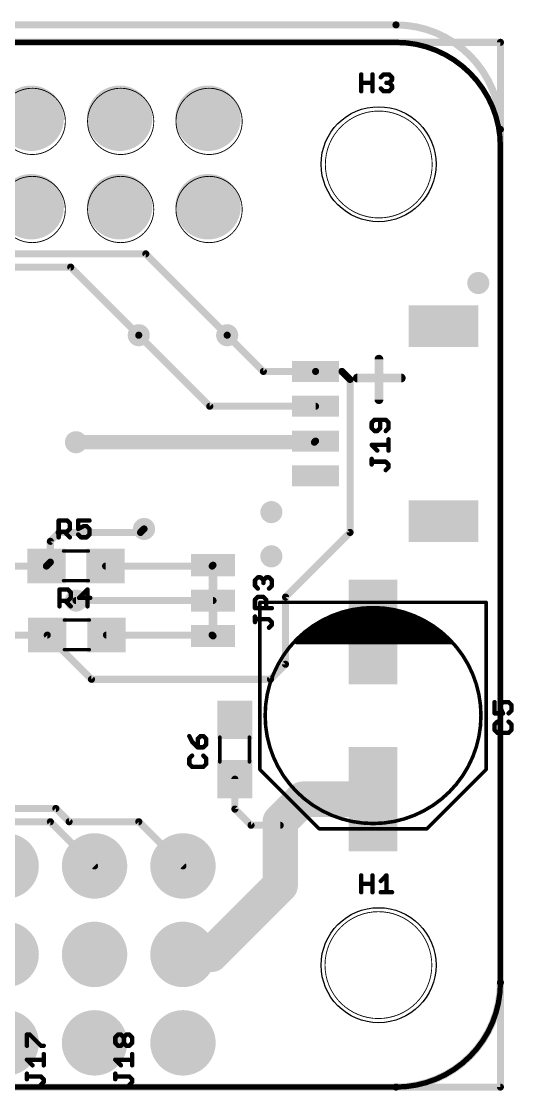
# Model space of a CAD drawing. Extents: x -1 to 129, y -23 to 41.
# Drawn here: x 51.24 to 65.38, y -0.1 to 30.6 of the extents above; entities that cross this region are included whole.
import ezdxf

# ---------------------------------------------------------------- set-up
doc = ezdxf.new("R2010")
doc.units = 0
for name, color, linetype in [('1', 12, 'CONTINUOUS'), ('17', 110, 'CONTINUOUS'), ('18', 110, 'CONTINUOUS'), ('20', 31, 'CONTINUOUS'), ('25', 253, 'CONTINUOUS'), ('51', 53, 'CONTINUOUS')]:
    doc.layers.add(name, color=color, linetype=linetype)

# ---------------------------------------------------------------- blocks, each defined once
blk = doc.blocks.new('RECT')
blk.add_solid([(-0.5, -0.5), (0.5, -0.5), (-0.5, 0.5), (0.5, 0.5)])
blk = doc.blocks.new('PIE')
at = {"const_width": 0.5}
blk.add_lwpolyline([(0, -0.25, 1), (0, 0.25, 1), (0, -0.25)], format="xyb", dxfattribs=at)
blk = doc.blocks.new('ROUNDP')
at = {"const_width": 0.5}
blk.add_lwpolyline([(0, -0.25, 1), (0, 0.25, 1), (0, -0.25)], format="xyb", dxfattribs=at)
blk = doc.blocks.new('ROUNDV')
at = {"const_width": 0.5}
blk.add_lwpolyline([(0, -0.25, 1), (0, 0.25, 1), (0, -0.25)], format="xyb", dxfattribs=at)

msp = doc.modelspace()

# ---------------------------------------------------------------- linework, layer by layer
at = {"layer": '1'}
for points, const_width in [([(0, 30), (65, 30)], 0.2032), ([(65, 30), (65, 0)], 0.2032), ([(14.7732, 23.9268), (54.8132, 23.9268)], 0.2032), ([(54.8132, 23.9268), (57.15, 21.59)], 0.2032), ([(14.5796, 23.5458), (52.6542, 23.5458)], 0.2032), ([(52.6542, 23.5458), (54.61, 21.59)], 0.2032), ([(54.61, 21.59), (56.65, 19.55)], 0.2032), ([(57.15, 21.59), (58.19, 20.55)], 0.2032), ([(58.19, 20.55), (59.69, 20.55)], 0.2032), ([(59.69, 20.55), (60.4506, 20.55)], 0.2032), ([(60.4506, 20.55), (60.6806, 20.32)], 0.2032), ([(60.6806, 20.32), (60.6806, 15.9258)], 0.2032), ([(56.65, 19.55), (59.69, 19.55)], 0.2032), ([(59.6566, 18.5166), (52.8066, 18.5166)], 0.4064), ([(59.69, 18.55), (59.6566, 18.5166)], 0.2032), ([(52.07, 15.6718), (52.324, 15.9258)], 0.2032), ([(54.6608, 15.9258), (52.324, 15.9258)], 0.2032), ([(54.6608, 15.9258), (54.7624, 16.0274)], 0.2032), ([(60.6806, 15.9258), (58.8264, 14.0716)], 0.2032), ([(52.07, 15.074), (52.07, 15.6718)], 0.2032), ([(51.9566, 14.9606), (51.0032, 14.9606)], 0.2032), ([(51.9566, 14.9606), (52.07, 15.074)], 0.2032), ([(53.6566, 14.9606), (56.7182, 14.9606)], 0.2032), ([(56.7182, 14.9606), (56.7436, 14.986)], 0.2032), ([(58.8264, 14.0716), (58.8264, 12.1412)], 0.2032), ([(56.7436, 13.97), (52.8066, 13.97)], 0.2032), ([(51.982, 12.9794), (50.4742, 12.9794)], 0.2032), ([(53.252, 11.7094), (51.982, 12.9794)], 0.2032), ([(53.682, 12.9794), (56.7182, 12.9794)], 0.2032), ([(56.7182, 12.9794), (56.7436, 12.954)], 0.2032), ([(58.8264, 12.1412), (58.3946, 11.7094)], 0.2032), ([(58.3946, 11.7094), (53.252, 11.7094)], 0.2032), ([(57.371, 8.8426), (57.371, 7.9832)], 0.2032), ([(58.674, 7.62), (59.322, 8.268)], 1.016), ([(61.341, 8.268), (59.322, 8.268)], 1.016), ([(52.2278, 8.001), (50.2266, 8.001)], 0.2032), ([(52.6088, 7.62), (52.2278, 8.001)], 0.2032), ([(57.371, 7.9832), (57.8358, 7.5184)], 0.2032), ([(58.674, 7.5184), (58.674, 7.62)], 1.016), ([(58.674, 5.7912), (58.674, 7.5184)], 1.016), ([(52.07, 7.62), (50.0688, 7.62)], 0.2032), ([(53.34, 6.35), (52.07, 7.62)], 0.2032), ([(54.61, 7.62), (52.6088, 7.62)], 0.2032), ([(55.88, 6.35), (54.61, 7.62)], 0.2032), ([(57.8358, 7.5184), (58.674, 7.5184)], 0.2032), ([(56.6928, 3.81), (58.674, 5.7912)], 1.016), ([(55.88, 3.81), (56.6928, 3.81)], 1.016), ([(65, 0), (0, 0)], 0.2032)]:
    msp.add_lwpolyline(points, dxfattribs=dict(at, const_width=const_width))
for points, const_width in [([(65.0508, 30, 1), (64.9492, 30)], 0.1016), ([(65, 29.9492, 1), (65, 30.0508)], 0.1016), ([(54.8491, 23.9627, 1), (54.7773, 23.8909)], 0.1016), ([(54.8132, 23.876, 1), (54.8132, 23.9776)], 0.1016), ([(52.6901, 23.5817, 1), (52.6183, 23.5099)], 0.1016), ([(52.6542, 23.495, 1), (52.6542, 23.5966)], 0.1016), ([(54.6459, 21.6259, 1), (54.5741, 21.5541)], 0.1016), ([(54.5741, 21.5541, 1), (54.6459, 21.6259)], 0.1016), ([(57.1859, 21.6259, 1), (57.1141, 21.5541)], 0.1016), ([(57.1141, 21.5541, 1), (57.1859, 21.6259)], 0.1016), ([(58.19, 20.6008, 1), (58.19, 20.4992)], 0.1016), ([(58.1541, 20.5141, 1), (58.2259, 20.5859)], 0.1016), ([(59.69, 20.6008, 1), (59.69, 20.4992)], 0.1016), ([(59.69, 20.4992, 1), (59.69, 20.6008)], 0.1016), ([(60.4865, 20.5859, 1), (60.4147, 20.5141)], 0.1016), ([(60.4506, 20.4992, 1), (60.4506, 20.6008)], 0.1016), ([(60.7314, 20.32, 1), (60.6298, 20.32)], 0.1016), ([(60.6447, 20.2841, 1), (60.7165, 20.3559)], 0.1016), ([(56.65, 19.6008, 1), (56.65, 19.4992)], 0.1016), ([(59.69, 19.4992, 1), (59.69, 19.6008)], 0.1016), ([(56.6141, 19.5141, 1), (56.6859, 19.5859)], 0.1016), ([(52.8066, 18.6182, 1), (52.8066, 18.415)], 0.2032), ([(59.6566, 18.415, 1), (59.6566, 18.6182)], 0.2032), ([(59.6207, 18.5525, 1), (59.6925, 18.4807)], 0.1016), ([(59.7259, 18.5141, 1), (59.6541, 18.5859)], 0.1016), ([(52.324, 15.9766, 1), (52.324, 15.875)], 0.1016), ([(52.3599, 15.8899, 1), (52.2881, 15.9617)], 0.1016), ([(54.6249, 15.9617, 1), (54.6967, 15.8899)], 0.1016), ([(54.6608, 15.875, 1), (54.6608, 15.9766)], 0.1016), ([(54.7983, 15.9915, 1), (54.7265, 16.0633)], 0.1016), ([(60.6298, 15.9258, 1), (60.7314, 15.9258)], 0.1016), ([(60.7165, 15.8899, 1), (60.6447, 15.9617)], 0.1016), ([(52.1208, 15.6718, 1), (52.0192, 15.6718)], 0.1016), ([(52.0341, 15.7077, 1), (52.1059, 15.6359)], 0.1016), ([(51.9207, 14.9965, 1), (51.9925, 14.9247)], 0.1016), ([(51.9566, 14.9098, 1), (51.9566, 15.0114)], 0.1016), ([(52.0192, 15.074, 1), (52.1208, 15.074)], 0.1016), ([(52.1059, 15.0381, 1), (52.0341, 15.1099)], 0.1016), ([(53.6566, 15.0114, 1), (53.6566, 14.9098)], 0.1016), ([(56.6823, 14.9965, 1), (56.7541, 14.9247)], 0.1016), ([(56.7795, 14.9501, 1), (56.7077, 15.0219)], 0.1016), ([(56.7182, 14.9098, 1), (56.7182, 15.0114)], 0.1016), ([(58.8772, 14.0716, 1), (58.7756, 14.0716)], 0.1016), ([(58.7905, 14.1075, 1), (58.8623, 14.0357)], 0.1016), ([(52.8066, 14.0208, 1), (52.8066, 13.9192)], 0.1016), ([(56.7436, 13.9192, 1), (56.7436, 14.0208)], 0.1016), ([(52.0179, 13.0153, 1), (51.9461, 12.9435)], 0.1016), ([(51.982, 12.9286, 1), (51.982, 13.0302)], 0.1016), ([(53.682, 13.0302, 1), (53.682, 12.9286)], 0.1016), ([(56.7541, 13.0153, 1), (56.6823, 12.9435)], 0.1016), ([(56.7077, 12.9181, 1), (56.7795, 12.9899)], 0.1016), ([(56.7182, 12.9286, 1), (56.7182, 13.0302)], 0.1016), ([(58.7756, 12.1412, 1), (58.8772, 12.1412)], 0.1016), ([(58.8623, 12.1053, 1), (58.7905, 12.1771)], 0.1016), ([(53.252, 11.7602, 1), (53.252, 11.6586)], 0.1016), ([(53.2161, 11.6735, 1), (53.2879, 11.7453)], 0.1016), ([(58.3587, 11.7453, 1), (58.4305, 11.6735)], 0.1016), ([(58.3946, 11.6586, 1), (58.3946, 11.7602)], 0.1016), ([(57.4218, 8.8426, 1), (57.3202, 8.8426)], 0.1016), ([(59.322, 8.522, 1), (59.322, 8.014)], 0.508), ([(59.5016, 8.0884, 1), (59.1424, 8.4476)], 0.508), ([(61.341, 8.014, 1), (61.341, 8.522)], 0.508), ([(52.2637, 8.0369, 1), (52.1919, 7.9651)], 0.1016), ([(52.2278, 7.9502, 1), (52.2278, 8.0518)], 0.1016), ([(57.4069, 8.0191, 1), (57.3351, 7.9473)], 0.1016), ([(57.3202, 7.9832, 1), (57.4218, 7.9832)], 0.1016), ([(58.928, 7.62, 1), (58.42, 7.62)], 0.508), ([(58.4944, 7.7996, 1), (58.8536, 7.4404)], 0.508), ([(58.928, 7.5184, 1), (58.42, 7.5184)], 0.508), ([(52.1059, 7.6559, 1), (52.0341, 7.5841)], 0.1016), ([(52.07, 7.5692, 1), (52.07, 7.6708)], 0.1016), ([(52.6088, 7.6708, 1), (52.6088, 7.5692)], 0.1016), ([(52.5729, 7.5841, 1), (52.6447, 7.6559)], 0.1016), ([(54.6459, 7.6559, 1), (54.5741, 7.5841)], 0.1016), ([(54.61, 7.5692, 1), (54.61, 7.6708)], 0.1016), ([(58.42, 7.5184, 1), (58.928, 7.5184)], 0.508), ([(57.8358, 7.5692, 1), (57.8358, 7.4676)], 0.1016), ([(57.7999, 7.4825, 1), (57.8717, 7.5543)], 0.1016), ([(58.674, 7.4676, 1), (58.674, 7.5692)], 0.1016), ([(53.3041, 6.3141, 1), (53.3759, 6.3859)], 0.1016), ([(55.8441, 6.3141, 1), (55.9159, 6.3859)], 0.1016), ([(58.8536, 5.6116, 1), (58.4944, 5.9708)], 0.508), ([(58.42, 5.7912, 1), (58.928, 5.7912)], 0.508), ([(55.88, 4.064, 1), (55.88, 3.556)], 0.508), ([(56.6928, 3.556, 1), (56.6928, 4.064)], 0.508), ([(56.5132, 3.9896, 1), (56.8724, 3.6304)], 0.508), ([(64.9492, 0, 1), (65.0508, 0)], 0.1016), ([(65, -0.0508, 1), (65, 0.0508)], 0.1016)]:
    msp.add_lwpolyline(points, format="xyb", dxfattribs=dict(at, const_width=const_width))
at = {"layer": '20', "const_width": 0.1524}
for points in [[(3, 30), (62, 30)], [(65, 27), (65, 3)], [(62, 0), (3, 0)]]:
    msp.add_lwpolyline(points, dxfattribs=at)
at = {"layer": '20'}
for points, const_width in [([(65, 27, 0.4142), (62, 30)], 0.1524), ([(62, 30.0381, 1), (62, 29.9619)], 0.0762), ([(62, 29.9619, 1), (62, 30.0381)], 0.0762), ([(65.0381, 27, 1), (64.9619, 27)], 0.0762), ([(64.9619, 27, 1), (65.0381, 27)], 0.0762), ([(62, 0, 0.4142), (65, 3)], 0.1524), ([(65.0381, 3, 1), (64.9619, 3)], 0.0762), ([(64.9619, 3, 1), (65.0381, 3)], 0.0762), ([(62, 0.0381, 1), (62, -0.0381)], 0.0762), ([(62, -0.0381, 1), (62, 0.0381)], 0.0762)]:
    msp.add_lwpolyline(points, format="xyb", dxfattribs=dict(at, const_width=const_width))
for centre in [(61.5, 26.5), (61.5, 3.5)]:
    msp.add_circle(centre, 1.651, dxfattribs=at)
at = {"layer": '25', "const_width": 0.0635}
for points in [[(61.0339, 29.0785, 1), (60.9704, 29.0785)], [(61.0022, 28.8688, 1), (61.0022, 28.8053)], [(61.3559, 29.0785, 1), (61.2924, 29.0785)], [(61.3242, 28.8053, 1), (61.3242, 28.8688)], [(61.541, 29.0205, 1), (61.586, 28.9756)], [(61.644, 29.1103, 1), (61.644, 29.0468)], [(61.6665, 29.0561, 1), (61.6215, 29.101)], [(61.7245, 28.8688, 1), (61.7245, 28.8053)], [(61.8275, 29.101, 1), (61.7826, 29.0561)], [(61.8275, 28.8595, 1), (61.7826, 28.8146)], [(61.7826, 28.8595, 1), (61.8275, 28.8146)], [(61.805, 29.0468, 1), (61.805, 29.1103)], [(61.805, 28.8053, 1), (61.805, 28.8688)], [(61.9173, 28.998, 1), (61.8538, 28.998)], [(61.8538, 28.9175, 1), (61.9173, 28.9175)], [(61.8631, 28.9756, 1), (61.908, 29.0205)], [(61.908, 28.8951, 1), (61.8631, 28.94)], [(60.9704, 28.5955, 1), (61.0339, 28.5955)], [(61.2924, 28.5955, 1), (61.3559, 28.5955)], [(61.586, 28.6985, 1), (61.541, 28.6535)], [(61.644, 28.6273, 1), (61.644, 28.5638)], [(61.6215, 28.573, 1), (61.6665, 28.618)], [(61.7826, 28.618, 1), (61.8275, 28.573)], [(61.805, 28.5638, 1), (61.805, 28.6273)], [(61.9173, 28.7565, 1), (61.8538, 28.7565)], [(61.8538, 28.676, 1), (61.9173, 28.676)], [(61.8631, 28.7341, 1), (61.908, 28.779)], [(61.908, 28.6535, 1), (61.8631, 28.6985)], [(61.3342, 19.0806, 1), (61.2707, 19.0806)], [(61.28, 19.1031, 1), (61.3249, 19.0582)], [(61.383, 19.1929, 1), (61.383, 19.1294)], [(61.4054, 19.1387, 1), (61.3605, 19.1836)], [(61.5757, 19.1611, 1), (61.5122, 19.1611)], [(61.7275, 19.1836, 1), (61.6825, 19.1387)], [(61.705, 19.1294, 1), (61.705, 19.1929)], [(61.8173, 19.0806, 1), (61.7538, 19.0806)], [(61.763, 19.0582, 1), (61.808, 19.1031)], [(61.2707, 18.9196, 1), (61.3342, 18.9196)], [(61.3249, 18.9421, 1), (61.28, 18.8972)], [(61.383, 18.8709, 1), (61.383, 18.8074)], [(61.3605, 18.8167, 1), (61.4054, 18.8616)], [(61.441, 18.8616, 1), (61.4859, 18.8167)], [(61.4635, 18.8074, 1), (61.4635, 18.8709)], [(61.5122, 18.9196, 1), (61.5757, 18.9196)], [(61.5664, 18.8972, 1), (61.5215, 18.9421)], [(61.6825, 18.8616, 1), (61.7275, 18.8167)], [(61.7538, 18.9196, 1), (61.8173, 18.9196)], [(61.808, 18.8972, 1), (61.763, 18.9421)], [(61.3025, 18.4706, 1), (61.3025, 18.4071)], [(61.3249, 18.4613, 1), (61.28, 18.4164)], [(61.8173, 18.5998, 1), (61.7538, 18.5998)], [(61.7855, 18.4071, 1), (61.7855, 18.4706)], [(61.441, 18.2554, 1), (61.4859, 18.3003)], [(61.7538, 18.2778, 1), (61.8173, 18.2778)], [(61.3342, 18.0385, 1), (61.2707, 18.0385)], [(61.2707, 17.8775, 1), (61.3342, 17.8775)], [(61.3025, 17.9898, 1), (61.3025, 17.9263)], [(61.7275, 17.9805, 1), (61.6825, 17.9356)], [(61.705, 17.9263, 1), (61.705, 17.9898)], [(61.8173, 17.8775, 1), (61.7538, 17.8775)], [(61.7538, 17.797, 1), (61.8173, 17.797)], [(61.763, 17.8551, 1), (61.808, 17.9)], [(61.808, 17.7745, 1), (61.763, 17.8195)], [(61.6825, 17.739, 1), (61.7275, 17.694)], [(52.3405, 16.2691, 1), (52.277, 16.2691)], [(52.3088, 16.3009, 1), (52.3088, 16.2374)], [(52.5727, 16.2916, 1), (52.5278, 16.2467)], [(52.5503, 16.2374, 1), (52.5503, 16.3009)], [(52.9019, 16.2691, 1), (52.8383, 16.2691)], [(52.8701, 16.3009, 1), (52.8701, 16.2374)], [(53.1921, 16.2374, 1), (53.1921, 16.3009)], [(52.3088, 15.9789, 1), (52.3088, 15.9154)], [(52.4922, 15.9696, 1), (52.4473, 15.9247)], [(52.5278, 15.9696, 1), (52.5727, 15.9247)], [(52.5503, 15.9154, 1), (52.5503, 15.9789)], [(52.6625, 16.1886, 1), (52.599, 16.1886)], [(52.599, 16.0276, 1), (52.6625, 16.0276)], [(52.6083, 16.1662, 1), (52.6532, 16.2111)], [(52.6532, 16.0052, 1), (52.6083, 16.0501)], [(52.8383, 16.0276, 1), (52.9019, 16.0276)], [(52.8559, 16.056, 1), (52.8843, 15.9992)], [(53.0311, 16.1399, 1), (53.0311, 16.0764)], [(53.0453, 16.0797, 1), (53.0169, 16.1365)], [(53.1341, 16.1306, 1), (53.0892, 16.0857)], [(53.1116, 16.0764, 1), (53.1116, 16.1399)], [(53.2239, 16.0276, 1), (53.1604, 16.0276)], [(53.1697, 16.0052, 1), (53.2146, 16.0501)], [(52.277, 15.7861, 1), (52.3405, 15.7861)], [(52.6083, 15.7636, 1), (52.6532, 15.8086)], [(52.8926, 15.8891, 1), (52.8476, 15.8441)], [(52.9506, 15.8179, 1), (52.9506, 15.7544)], [(52.9281, 15.7636, 1), (52.9731, 15.8086)], [(53.0892, 15.8086, 1), (53.1341, 15.7636)], [(53.1116, 15.7544, 1), (53.1116, 15.8179)], [(53.1604, 15.8666, 1), (53.2239, 15.8666)], [(53.2146, 15.8441, 1), (53.1697, 15.8891)], [(57.9814, 14.5557, 1), (57.9179, 14.5557)], [(57.9272, 14.5781, 1), (57.9721, 14.5332)], [(57.9721, 14.4171, 1), (57.9272, 14.3722)], [(58.0302, 14.6679, 1), (58.0302, 14.6044)], [(58.0526, 14.6137, 1), (58.0077, 14.6586)], [(58.1331, 14.6586, 1), (58.0882, 14.6137)], [(58.1107, 14.6044, 1), (58.1107, 14.6679)], [(58.2229, 14.5557, 1), (58.1594, 14.5557)], [(58.1594, 14.4752, 1), (58.2229, 14.4752)], [(58.1687, 14.5781, 1), (58.2136, 14.5332)], [(58.1687, 14.5332, 1), (58.2136, 14.5781)], [(58.2717, 14.6679, 1), (58.2717, 14.6044)], [(58.2941, 14.6137, 1), (58.2492, 14.6586)], [(58.3747, 14.6586, 1), (58.3297, 14.6137)], [(58.3522, 14.6044, 1), (58.3522, 14.6679)], [(58.4645, 14.5557, 1), (58.401, 14.5557)], [(58.4102, 14.5332, 1), (58.4552, 14.5781)], [(58.4552, 14.3722, 1), (58.4102, 14.4171)], [(52.3659, 14.2879, 1), (52.3024, 14.2879)], [(52.3342, 14.3197, 1), (52.3342, 14.2562)], [(52.5981, 14.3104, 1), (52.5532, 14.2655)], [(52.5757, 14.2562, 1), (52.5757, 14.3197)], [(52.6879, 14.2074, 1), (52.6244, 14.2074)], [(52.6337, 14.185, 1), (52.6786, 14.2299)], [(53.1688, 14.2879, 1), (53.1053, 14.2879)], [(53.1595, 14.2655, 1), (53.1146, 14.3104)], [(57.9179, 14.3947, 1), (57.9814, 14.3947)], [(58.0302, 14.1066, 1), (58.0302, 14.0431)], [(58.0077, 14.2917, 1), (58.0526, 14.3366)], [(58.0526, 14.0524, 1), (58.0077, 14.0973)], [(58.2136, 14.0973, 1), (58.1687, 14.0524)], [(58.1912, 14.0431, 1), (58.1912, 14.1066)], [(58.3297, 14.3366, 1), (58.3747, 14.2917)], [(58.401, 14.3947, 1), (58.4645, 14.3947)], [(52.3024, 13.8049, 1), (52.3659, 13.8049)], [(52.3342, 13.9977, 1), (52.3342, 13.9342)], [(52.5176, 13.9884, 1), (52.4727, 13.9435)], [(52.5532, 13.9884, 1), (52.5981, 13.9435)], [(52.5757, 13.9342, 1), (52.5757, 13.9977)], [(52.6244, 14.0464, 1), (52.6879, 14.0464)], [(52.6786, 14.024, 1), (52.6337, 14.0689)], [(52.6337, 13.7824, 1), (52.6786, 13.8274)], [(52.8955, 14.0782, 1), (52.8955, 14.0147)], [(52.873, 14.0689, 1), (52.918, 14.024)], [(53.1053, 13.8049, 1), (53.1688, 13.8049)], [(53.2175, 14.0147, 1), (53.2175, 14.0782)], [(57.9814, 13.9943, 1), (57.9179, 13.9943)], [(57.9272, 14.0168, 1), (57.9721, 13.9719)], [(58.3034, 13.9943, 1), (58.2399, 13.9943)], [(58.2492, 13.9719, 1), (58.2941, 14.0168)], [(57.9497, 13.7846, 1), (57.9497, 13.7211)], [(57.9179, 13.7528, 1), (57.9814, 13.7528)], [(57.9814, 13.5135, 1), (57.9179, 13.5135)], [(58.2399, 13.7528, 1), (58.3034, 13.7528)], [(58.4327, 13.7211, 1), (58.4327, 13.7846)], [(57.9497, 13.4648, 1), (57.9497, 13.4013)], [(57.9179, 13.3525, 1), (57.9814, 13.3525)], [(58.3747, 13.4555, 1), (58.3297, 13.4106)], [(58.3297, 13.214, 1), (58.3747, 13.1691)], [(58.3522, 13.4013, 1), (58.3522, 13.4648)], [(58.4645, 13.3525, 1), (58.401, 13.3525)], [(58.401, 13.272, 1), (58.4645, 13.272)], [(58.4102, 13.3301, 1), (58.4552, 13.375)], [(58.4552, 13.2496, 1), (58.4102, 13.2945)], [(64.8648, 11.0535, 1), (64.8013, 11.0535)], [(65.0746, 11.0853, 1), (65.0746, 11.0218)], [(65.097, 11.0311, 1), (65.0521, 11.076)], [(65.2581, 11.076, 1), (65.2131, 11.0311)], [(65.2356, 11.0218, 1), (65.2356, 11.0853)], [(64.8013, 10.7315, 1), (64.8648, 10.7315)], [(64.8331, 10.7632, 1), (64.8331, 10.6997)], [(65.0258, 10.973, 1), (64.9623, 10.973)], [(64.9623, 10.8925, 1), (65.0258, 10.8925)], [(64.9716, 10.9955, 1), (65.0165, 10.9506)], [(65.0225, 10.9067, 1), (64.9657, 10.8783)], [(65.0462, 10.7173, 1), (65.103, 10.7457)], [(65.0746, 10.6997, 1), (65.0746, 10.7632)], [(65.2131, 10.7539, 1), (65.2581, 10.709)], [(65.3479, 10.973, 1), (65.2844, 10.973)], [(65.2844, 10.812, 1), (65.3479, 10.812)], [(65.2936, 10.9506, 1), (65.3386, 10.9955)], [(65.3386, 10.7895, 1), (65.2936, 10.8344)], [(64.8648, 10.4117, 1), (64.8013, 10.4117)], [(64.8106, 10.4341, 1), (64.8555, 10.3892)], [(64.936, 10.4697, 1), (64.8911, 10.5146)], [(65.2581, 10.5146, 1), (65.2131, 10.4697)], [(65.3479, 10.4117, 1), (65.2844, 10.4117)], [(65.2936, 10.3892, 1), (65.3386, 10.4341)], [(56.0909, 10.0923, 1), (56.0341, 10.0639)], [(56.3845, 10.1099, 1), (56.3845, 10.0464)], [(56.4069, 10.0557, 1), (56.362, 10.1006)], [(56.4874, 10.1006, 1), (56.4425, 10.0557)], [(56.465, 10.0464, 1), (56.465, 10.1099)], [(64.8013, 10.2507, 1), (64.8648, 10.2507)], [(64.8555, 10.2731, 1), (64.8106, 10.2282)], [(64.9136, 10.2019, 1), (64.9136, 10.1384)], [(64.8911, 10.1477, 1), (64.936, 10.1926)], [(65.2131, 10.1926, 1), (65.2581, 10.1477)], [(65.2356, 10.1384, 1), (65.2356, 10.2019)], [(65.2844, 10.2507, 1), (65.3479, 10.2507)], [(65.3386, 10.2282, 1), (65.2936, 10.2731)], [(56.1654, 9.9396, 1), (56.1205, 9.8947)], [(56.1146, 9.9029, 1), (56.1714, 9.9313)], [(56.3357, 9.9976, 1), (56.2722, 9.9976)], [(56.2815, 10.0201, 1), (56.3264, 9.9752)], [(56.5772, 9.9976, 1), (56.5137, 9.9976)], [(56.5137, 9.8366, 1), (56.5772, 9.8366)], [(56.523, 9.9752, 1), (56.5679, 10.0201)], [(56.5679, 9.8142, 1), (56.523, 9.8591)], [(56.1654, 9.4944, 1), (56.1205, 9.5393)], [(56.2722, 9.7561, 1), (56.3357, 9.7561)], [(56.304, 9.7879, 1), (56.304, 9.7244)], [(56.2815, 9.7337, 1), (56.3264, 9.7786)], [(56.4425, 9.7786, 1), (56.4874, 9.7337)], [(56.4874, 9.5393, 1), (56.4425, 9.4944)], [(56.465, 9.7244, 1), (56.465, 9.7879)], [(56.0942, 9.4363, 1), (56.0307, 9.4363)], [(56.0307, 9.2753, 1), (56.0942, 9.2753)], [(56.04, 9.4588, 1), (56.0849, 9.4139)], [(56.0849, 9.2978, 1), (56.04, 9.2529)], [(56.143, 9.2266, 1), (56.143, 9.1631)], [(56.1205, 9.1724, 1), (56.1654, 9.2173)], [(56.4425, 9.2173, 1), (56.4874, 9.1724)], [(56.465, 9.1631, 1), (56.465, 9.2266)], [(56.5772, 9.4363, 1), (56.5137, 9.4363)], [(56.5137, 9.2753, 1), (56.5772, 9.2753)], [(56.523, 9.4139, 1), (56.5679, 9.4588)], [(56.5679, 9.2529, 1), (56.523, 9.2978)], [(61.0339, 6.0785, 1), (60.9704, 6.0785)], [(61.3559, 6.0785, 1), (61.2924, 6.0785)], [(61.7563, 6.0785, 1), (61.6928, 6.0785)], [(61.747, 6.0561, 1), (61.7021, 6.101)], [(61.0022, 5.8688, 1), (61.0022, 5.8053)], [(61.3242, 5.8053, 1), (61.3242, 5.8688)], [(61.541, 5.94, 1), (61.586, 5.8951)], [(60.9704, 5.5955, 1), (61.0339, 5.5955)], [(61.2924, 5.5955, 1), (61.3559, 5.5955)], [(61.5635, 5.6273, 1), (61.5635, 5.5638)], [(61.6928, 5.5955, 1), (61.7563, 5.5955)], [(61.8855, 5.5638, 1), (61.8855, 5.6273)], [(51.4282, 1.5081, 1), (51.3647, 1.5081)], [(51.3965, 1.5399, 1), (51.3965, 1.4764)], [(51.4994, 1.5306, 1), (51.4545, 1.4857)], [(51.477, 1.4764, 1), (51.477, 1.5399)], [(54.017, 1.5399, 1), (54.017, 1.4764)], [(54.0394, 1.4857, 1), (53.9945, 1.5306)], [(54.1199, 1.5306, 1), (54.075, 1.4857)], [(54.0975, 1.4764, 1), (54.0975, 1.5399)], [(54.2585, 1.5399, 1), (54.2585, 1.4764)], [(54.2809, 1.4857, 1), (54.236, 1.5306)], [(54.3615, 1.5306, 1), (54.3165, 1.4857)], [(54.339, 1.4764, 1), (54.339, 1.5399)], [(51.799, 1.2179, 1), (51.799, 1.1544)], [(51.7765, 1.1637, 1), (51.8215, 1.2086)], [(51.8795, 1.1544, 1), (51.8795, 1.2179)], [(53.9682, 1.4276, 1), (53.9047, 1.4276)], [(53.9047, 1.2666, 1), (53.9682, 1.2666)], [(53.914, 1.4501, 1), (53.9589, 1.4052)], [(53.9589, 1.2891, 1), (53.914, 1.2442)], [(54.017, 1.2179, 1), (54.017, 1.1544)], [(53.9945, 1.1637, 1), (54.0394, 1.2086)], [(54.075, 1.2086, 1), (54.1199, 1.1637)], [(54.0975, 1.1544, 1), (54.0975, 1.2179)], [(54.2097, 1.4276, 1), (54.1462, 1.4276)], [(54.1462, 1.2666, 1), (54.2097, 1.2666)], [(54.1555, 1.4501, 1), (54.2004, 1.4052)], [(54.2004, 1.2891, 1), (54.1555, 1.2442)], [(54.1555, 1.4052, 1), (54.2004, 1.4501)], [(54.2004, 1.2442, 1), (54.1555, 1.2891)], [(54.2585, 1.2179, 1), (54.2585, 1.1544)], [(54.236, 1.1637, 1), (54.2809, 1.2086)], [(54.3165, 1.2086, 1), (54.3615, 1.1637)], [(54.339, 1.1544, 1), (54.339, 1.2179)], [(54.4513, 1.4276, 1), (54.3877, 1.4276)], [(54.3877, 1.2666, 1), (54.4513, 1.2666)], [(54.397, 1.4052, 1), (54.442, 1.4501)], [(54.442, 1.2442, 1), (54.397, 1.2891)], [(51.3647, 1.1861, 1), (51.4282, 1.1861)], [(51.9113, 0.9468, 1), (51.8477, 0.9468)], [(54.4513, 0.9468, 1), (54.3877, 0.9468)], [(51.4189, 0.8083, 1), (51.374, 0.7634)], [(51.3965, 0.8176, 1), (51.3965, 0.7541)], [(51.535, 0.6024, 1), (51.5799, 0.6473)], [(51.8477, 0.6248, 1), (51.9113, 0.6248)], [(51.8795, 0.7541, 1), (51.8795, 0.8176)], [(53.9589, 0.8083, 1), (53.914, 0.7634)], [(53.9365, 0.8176, 1), (53.9365, 0.7541)], [(54.075, 0.6024, 1), (54.1199, 0.6473)], [(54.3877, 0.6248, 1), (54.4513, 0.6248)], [(54.4195, 0.7541, 1), (54.4195, 0.8176)], [(51.4282, 0.3855, 1), (51.3647, 0.3855)], [(51.3965, 0.3368, 1), (51.3965, 0.2733)], [(51.8215, 0.3275, 1), (51.7765, 0.2826)], [(51.799, 0.2733, 1), (51.799, 0.3368)], [(53.9682, 0.3855, 1), (53.9047, 0.3855)], [(53.9365, 0.3368, 1), (53.9365, 0.2733)], [(54.3615, 0.3275, 1), (54.3165, 0.2826)], [(54.339, 0.2733, 1), (54.339, 0.3368)], [(51.3647, 0.2245, 1), (51.4282, 0.2245)], [(51.7765, 0.086, 1), (51.8215, 0.041)], [(51.9113, 0.2245, 1), (51.8477, 0.2245)], [(51.8477, 0.144, 1), (51.9113, 0.144)], [(51.857, 0.2021, 1), (51.902, 0.247)], [(51.902, 0.1215, 1), (51.857, 0.1665)], [(53.9047, 0.2245, 1), (53.9682, 0.2245)], [(54.3165, 0.086, 1), (54.3615, 0.041)], [(54.4513, 0.2245, 1), (54.3877, 0.2245)], [(54.3877, 0.144, 1), (54.4513, 0.144)], [(54.397, 0.2021, 1), (54.442, 0.247)], [(54.442, 0.1215, 1), (54.397, 0.1665)]]:
    msp.add_lwpolyline(points, format="xyb", dxfattribs=at)
at = {"layer": '25', "const_width": 0.127}
for points in [[(61.0022, 28.5955), (61.0022, 29.0785)], [(61.0022, 28.837), (61.3242, 28.837)], [(61.3242, 29.0785), (61.3242, 28.5955)], [(61.5635, 28.998), (61.644, 29.0785)], [(61.644, 29.0785), (61.805, 29.0785)], [(61.805, 28.837), (61.7245, 28.837)], [(61.805, 29.0785), (61.8855, 28.998)], [(61.8855, 28.9175), (61.805, 28.837)], [(61.805, 28.837), (61.8855, 28.7565)], [(61.8855, 28.998), (61.8855, 28.9175)], [(61.644, 28.5955), (61.5635, 28.676)], [(61.805, 28.5955), (61.644, 28.5955)], [(61.8855, 28.676), (61.805, 28.5955)], [(61.8855, 28.7565), (61.8855, 28.676)], [(61.383, 19.1611), (61.3025, 19.0806)], [(61.3025, 19.0806), (61.3025, 18.9196)], [(61.705, 19.1611), (61.383, 19.1611)], [(61.544, 18.9196), (61.544, 19.1611)], [(61.7855, 19.0806), (61.705, 19.1611)], [(61.7855, 18.9196), (61.7855, 19.0806)], [(61.3025, 18.9196), (61.383, 18.8391)], [(61.383, 18.8391), (61.4635, 18.8391)], [(61.4635, 18.8391), (61.544, 18.9196)], [(61.705, 18.8391), (61.7855, 18.9196)], [(61.4635, 18.2778), (61.3025, 18.4388)], [(61.3025, 18.4388), (61.7855, 18.4388)], [(61.7855, 18.2778), (61.7855, 18.5998)], [(61.3025, 17.8775), (61.3025, 18.0385)], [(61.705, 17.958), (61.3025, 17.958)], [(61.7855, 17.8775), (61.705, 17.958)], [(61.705, 17.7165), (61.7855, 17.797)], [(61.7855, 17.797), (61.7855, 17.8775)], [(52.3088, 15.7861), (52.3088, 16.2691)], [(52.3088, 16.2691), (52.5503, 16.2691)], [(52.5503, 16.2691), (52.6308, 16.1886)], [(53.1921, 16.2691), (52.8701, 16.2691)], [(52.8701, 16.2691), (52.8701, 16.0276)], [(52.5503, 15.9471), (52.3088, 15.9471)], [(52.4698, 15.9471), (52.6308, 15.7861)], [(52.6308, 16.0276), (52.5503, 15.9471)], [(52.6308, 16.1886), (52.6308, 16.0276)], [(52.8701, 16.0276), (53.0311, 16.1081)], [(53.0311, 16.1081), (53.1116, 16.1081)], [(53.1116, 16.1081), (53.1921, 16.0276)], [(53.1921, 16.0276), (53.1921, 15.8666)], [(52.9506, 15.7861), (52.8701, 15.8666)], [(53.1116, 15.7861), (52.9506, 15.7861)], [(53.1921, 15.8666), (53.1116, 15.7861)], [(57.9497, 14.5557), (58.0302, 14.6362)], [(57.9497, 14.3947), (57.9497, 14.5557)], [(58.0302, 14.3142), (57.9497, 14.3947)], [(58.0302, 14.6362), (58.1107, 14.6362)], [(58.1107, 14.6362), (58.1912, 14.5557)], [(58.1912, 14.5557), (58.2717, 14.6362)], [(58.1912, 14.5557), (58.1912, 14.4752)], [(58.2717, 14.6362), (58.3522, 14.6362)], [(58.3522, 14.6362), (58.4327, 14.5557)], [(58.4327, 14.3947), (58.3522, 14.3142)], [(58.4327, 14.5557), (58.4327, 14.3947)], [(52.3342, 13.8049), (52.3342, 14.2879)], [(52.3342, 14.2879), (52.5757, 14.2879)], [(52.5757, 14.2879), (52.6562, 14.2074)], [(52.6562, 14.2074), (52.6562, 14.0464)], [(53.137, 14.2879), (52.8955, 14.0464)], [(53.137, 13.8049), (53.137, 14.2879)], [(57.9497, 13.9943), (58.0302, 14.0748)], [(58.0302, 14.0748), (58.1912, 14.0748)], [(58.1912, 14.0748), (58.2717, 13.9943)], [(52.5757, 13.9659), (52.3342, 13.9659)], [(52.4952, 13.9659), (52.6562, 13.8049)], [(52.6562, 14.0464), (52.5757, 13.9659)], [(52.8955, 14.0464), (53.2175, 14.0464)], [(57.9497, 13.7528), (57.9497, 13.9943)], [(58.2717, 13.9943), (58.2717, 13.7528)], [(58.4327, 13.7528), (57.9497, 13.7528)], [(57.9497, 13.3525), (57.9497, 13.5135)], [(58.3522, 13.433), (57.9497, 13.433)], [(58.4327, 13.3525), (58.3522, 13.433)], [(58.3522, 13.1915), (58.4327, 13.272)], [(58.4327, 13.272), (58.4327, 13.3525)], [(64.8331, 11.0535), (64.8331, 10.7315)], [(64.9941, 10.973), (65.0746, 11.0535)], [(65.0746, 11.0535), (65.2356, 11.0535)], [(65.2356, 11.0535), (65.3161, 10.973)], [(64.8331, 10.7315), (65.0746, 10.7315)], [(64.9941, 10.8925), (64.9941, 10.973)], [(65.0746, 10.7315), (64.9941, 10.8925)], [(65.3161, 10.812), (65.2356, 10.7315)], [(65.3161, 10.973), (65.3161, 10.812)], [(64.9136, 10.4922), (64.8331, 10.4117)], [(64.8331, 10.4117), (64.8331, 10.2507)], [(65.3161, 10.4117), (65.2356, 10.4922)], [(65.3161, 10.2507), (65.3161, 10.4117)], [(56.0625, 10.0781), (56.143, 9.9171)], [(56.3845, 10.0781), (56.304, 9.9976)], [(56.465, 10.0781), (56.3845, 10.0781)], [(56.5455, 9.9976), (56.465, 10.0781)], [(64.8331, 10.2507), (64.9136, 10.1702)], [(64.9136, 10.1702), (65.2356, 10.1702)], [(65.2356, 10.1702), (65.3161, 10.2507)], [(56.143, 9.9171), (56.304, 9.7561)], [(56.304, 9.9976), (56.304, 9.7561)], [(56.465, 9.7561), (56.5455, 9.8366)], [(56.5455, 9.8366), (56.5455, 9.9976)], [(56.143, 9.5168), (56.0625, 9.4363)], [(56.304, 9.7561), (56.465, 9.7561)], [(56.5455, 9.4363), (56.465, 9.5168)], [(56.0625, 9.4363), (56.0625, 9.2753)], [(56.0625, 9.2753), (56.143, 9.1948)], [(56.143, 9.1948), (56.465, 9.1948)], [(56.465, 9.1948), (56.5455, 9.2753)], [(56.5455, 9.2753), (56.5455, 9.4363)], [(61.0022, 5.5955), (61.0022, 6.0785)], [(61.3242, 6.0785), (61.3242, 5.5955)], [(61.5635, 5.9175), (61.7245, 6.0785)], [(61.7245, 6.0785), (61.7245, 5.5955)], [(61.0022, 5.837), (61.3242, 5.837)], [(61.5635, 5.5955), (61.8855, 5.5955)], [(51.3965, 1.1861), (51.3965, 1.5081)], [(51.3965, 1.5081), (51.477, 1.5081)], [(51.477, 1.5081), (51.799, 1.1861)], [(53.9365, 1.4276), (54.017, 1.5081)], [(54.017, 1.5081), (54.0975, 1.5081)], [(54.0975, 1.5081), (54.178, 1.4276)], [(54.178, 1.4276), (54.2585, 1.5081)], [(54.2585, 1.5081), (54.339, 1.5081)], [(54.339, 1.5081), (54.4195, 1.4276)], [(51.799, 1.1861), (51.8795, 1.1861)], [(53.9365, 1.2666), (53.9365, 1.4276)], [(54.017, 1.1861), (53.9365, 1.2666)], [(54.0975, 1.1861), (54.017, 1.1861)], [(54.178, 1.2666), (54.0975, 1.1861)], [(54.178, 1.2666), (54.178, 1.4276)], [(54.2585, 1.1861), (54.178, 1.2666)], [(54.339, 1.1861), (54.2585, 1.1861)], [(54.4195, 1.2666), (54.339, 1.1861)], [(54.4195, 1.4276), (54.4195, 1.2666)], [(51.8795, 0.6248), (51.8795, 0.9468)], [(54.4195, 0.6248), (54.4195, 0.9468)], [(51.5575, 0.6248), (51.3965, 0.7858)], [(51.3965, 0.7858), (51.8795, 0.7858)], [(54.0975, 0.6248), (53.9365, 0.7858)], [(53.9365, 0.7858), (54.4195, 0.7858)], [(51.3965, 0.2245), (51.3965, 0.3855)], [(51.799, 0.305), (51.3965, 0.305)], [(51.8795, 0.2245), (51.799, 0.305)], [(53.9365, 0.2245), (53.9365, 0.3855)], [(54.339, 0.305), (53.9365, 0.305)], [(54.4195, 0.2245), (54.339, 0.305)], [(51.799, 0.0635), (51.8795, 0.144)], [(51.8795, 0.144), (51.8795, 0.2245)], [(54.339, 0.0635), (54.4195, 0.144)], [(54.4195, 0.144), (54.4195, 0.2245)]]:
    msp.add_lwpolyline(points, dxfattribs=at)
at = {"layer": '51'}
for points, const_width in [([(62, 30.5), (3, 30.5)], 0.2032), ([(65, 3), (65, 27.5)], 0.2032), ([(61.51, 20.9), (61.51, 19.74)], 0.254), ([(60.89, 20.36), (62.15, 20.36)], 0.254), ([(52.4506, 15.3926), (53.1626, 15.3926)], 0.1016), ([(52.4506, 14.5416), (53.1626, 14.5416)], 0.1016), ([(58.091, 9.118), (58.091, 13.918)], 0.1016), ([(58.091, 13.918), (64.591, 13.918)], 0.1016), ([(64.591, 13.918), (64.591, 9.118)], 0.1016), ([(60.391, 13.568), (59.691, 13.218)], 0.1016), ([(60.2806, 13.5128), (62.3698, 13.5128)], 0.1016), ([(61.341, 13.718), (60.391, 13.568)], 0.1016), ([(60.6849, 13.6144), (61.9626, 13.6144)], 0.1016), ([(61.3283, 13.716), (61.353, 13.716)], 0.1016), ([(62.241, 13.568), (61.341, 13.718)], 0.1016), ([(62.941, 13.268), (62.241, 13.568)], 0.1016), ([(52.476, 13.4114), (53.188, 13.4114)], 0.1016), ([(59.691, 13.218), (59.191, 12.818)], 0.1016), ([(59.6785, 13.208), (63.0143, 13.208)], 0.1016), ([(59.8742, 13.3096), (62.8439, 13.3096)], 0.1016), ([(60.0774, 13.4112), (62.6069, 13.4112)], 0.1016), ([(63.491, 12.818), (62.941, 13.268)], 0.1016), ([(59.2975, 12.9032), (63.3869, 12.9032)], 0.1016), ([(59.4245, 13.0048), (63.2627, 13.0048)], 0.1016), ([(59.5515, 13.1064), (63.1385, 13.1064)], 0.1016), ([(52.476, 12.5604), (53.188, 12.5604)], 0.1016), ([(63.591, 12.768), (59.141, 12.768)], 0.1016), ([(59.191, 12.818), (63.441, 12.818)], 0.1016), ([(63.441, 12.818), (63.491, 12.818)], 0.1016), ([(56.939, 9.3366), (56.939, 10.0486)], 0.1016), ([(57.79, 9.3366), (57.79, 10.0486)], 0.1016), ([(59.791, 7.418), (58.091, 9.118)], 0.1016), ([(64.591, 9.118), (62.891, 7.418)], 0.1016), ([(62.891, 7.418), (59.791, 7.418)], 0.1016), ([(3, 0), (62, 0)], 0.2032)]:
    msp.add_lwpolyline(points, dxfattribs=dict(at, const_width=const_width))
for points, const_width in [([(65, 27.5, 0.4142), (62, 30.5)], 0.2032), ([(62, 30.5508, 1), (62, 30.4492)], 0.1016), ([(62, 30.4492, 1), (62, 30.5508)], 0.1016), ([(51.55, 26.7787, 1), (51.55, 28.6813, 1), (51.55, 26.7787)], 0.0254), ([(54.09, 26.7787, 1), (54.09, 28.6813, 1), (54.09, 26.7787)], 0.0254), ([(56.63, 26.7787, 1), (56.63, 28.6813, 1), (56.63, 26.7787)], 0.0254), ([(61.5052, 24.9577, 1), (61.5052, 28.0267, 1), (61.5052, 24.9577)], 0.0254), ([(65.0508, 27.5, 1), (64.9492, 27.5)], 0.1016), ([(64.9492, 27.5, 1), (65.0508, 27.5)], 0.1016), ([(51.55, 24.2487, 1), (51.55, 26.1513, 1), (51.55, 24.2487)], 0.0254), ([(54.09, 24.2487, 1), (54.09, 26.1513, 1), (54.09, 24.2487)], 0.0254), ([(56.63, 24.2487, 1), (56.63, 26.1513, 1), (56.63, 24.2487)], 0.0254), ([(61.5735, 20.9, 1), (61.4465, 20.9)], 0.127), ([(60.89, 20.4235, 1), (60.89, 20.2965)], 0.127), ([(62.15, 20.2965, 1), (62.15, 20.4235)], 0.127), ([(61.4465, 19.74, 1), (61.5735, 19.74)], 0.127), ([(52.4506, 15.418, 1), (52.4506, 15.3672)], 0.0508), ([(53.1626, 15.3672, 1), (53.1626, 15.418)], 0.0508), ([(52.4506, 14.567, 1), (52.4506, 14.5162)], 0.0508), ([(53.1626, 14.5162, 1), (53.1626, 14.567)], 0.0508), ([(58.1164, 13.918, 1), (58.0656, 13.918)], 0.0508), ([(58.091, 13.9434, 1), (58.091, 13.8926)], 0.0508), ([(61.341, 7.568, 1), (61.341, 13.768, 1), (61.341, 7.568)], 0.1016), ([(64.6164, 13.918, 1), (64.5656, 13.918)], 0.0508), ([(64.591, 13.8926, 1), (64.591, 13.9434)], 0.0508), ([(60.2806, 13.5382, 1), (60.2806, 13.4874)], 0.0508), ([(60.387, 13.5931, 1), (60.395, 13.5429)], 0.0508), ([(60.4024, 13.5453, 1), (60.3796, 13.5907)], 0.0508), ([(60.6849, 13.6398, 1), (60.6849, 13.589)], 0.0508), ([(61.3283, 13.7414, 1), (61.3283, 13.6906)], 0.0508), ([(61.3452, 13.7431, 1), (61.3368, 13.6929)], 0.0508), ([(61.345, 13.6929, 1), (61.337, 13.7431)], 0.0508), ([(61.353, 13.6906, 1), (61.353, 13.7414)], 0.0508), ([(61.9626, 13.589, 1), (61.9626, 13.6398)], 0.0508), ([(62.251, 13.5913, 1), (62.231, 13.5447)], 0.0508), ([(62.2368, 13.5429, 1), (62.2452, 13.5931)], 0.0508), ([(62.3698, 13.4874, 1), (62.3698, 13.5382)], 0.0508), ([(52.476, 13.4368, 1), (52.476, 13.386)], 0.0508), ([(53.188, 13.386, 1), (53.188, 13.4368)], 0.0508), ([(59.6785, 13.2334, 1), (59.6785, 13.1826)], 0.0508), ([(59.6796, 13.2407, 1), (59.7024, 13.1953)], 0.0508), ([(59.7069, 13.1982, 1), (59.6751, 13.2378)], 0.0508), ([(59.8742, 13.335, 1), (59.8742, 13.2842)], 0.0508), ([(60.0774, 13.4366, 1), (60.0774, 13.3858)], 0.0508), ([(62.6069, 13.3858, 1), (62.6069, 13.4366)], 0.0508), ([(62.8439, 13.2842, 1), (62.8439, 13.335)], 0.0508), ([(62.9571, 13.2877, 1), (62.9249, 13.2483)], 0.0508), ([(62.931, 13.2447, 1), (62.951, 13.2913)], 0.0508), ([(63.0143, 13.1826, 1), (63.0143, 13.2334)], 0.0508), ([(59.2975, 12.9286, 1), (59.2975, 12.8778)], 0.0508), ([(59.4245, 13.0302, 1), (59.4245, 12.9794)], 0.0508), ([(59.5515, 13.1318, 1), (59.5515, 13.081)], 0.0508), ([(63.1385, 13.081, 1), (63.1385, 13.1318)], 0.0508), ([(63.2627, 12.9794, 1), (63.2627, 13.0302)], 0.0508), ([(63.3869, 12.8778, 1), (63.3869, 12.9286)], 0.0508), ([(52.476, 12.5858, 1), (52.476, 12.535)], 0.0508), ([(53.188, 12.535, 1), (53.188, 12.5858)], 0.0508), ([(59.141, 12.7934, 1), (59.141, 12.7426)], 0.0508), ([(59.191, 12.8434, 1), (59.191, 12.7926)], 0.0508), ([(59.1751, 12.8378, 1), (59.2069, 12.7982)], 0.0508), ([(63.441, 12.8434, 1), (63.441, 12.7926)], 0.0508), ([(63.441, 12.7926, 1), (63.441, 12.8434)], 0.0508), ([(63.4749, 12.7983, 1), (63.5071, 12.8377)], 0.0508), ([(63.491, 12.7926, 1), (63.491, 12.8434)], 0.0508), ([(63.591, 12.7426, 1), (63.591, 12.7934)], 0.0508), ([(56.9644, 10.0486, 1), (56.9136, 10.0486)], 0.0508), ([(57.8154, 10.0486, 1), (57.7646, 10.0486)], 0.0508), ([(56.9136, 9.3366, 1), (56.9644, 9.3366)], 0.0508), ([(57.7646, 9.3366, 1), (57.8154, 9.3366)], 0.0508), ([(58.109, 9.136, 1), (58.073, 9.1)], 0.0508), ([(58.0656, 9.118, 1), (58.1164, 9.118)], 0.0508), ([(64.5656, 9.118, 1), (64.6164, 9.118)], 0.0508), ([(64.609, 9.1, 1), (64.573, 9.136)], 0.0508), ([(59.791, 7.4434, 1), (59.791, 7.3926)], 0.0508), ([(59.773, 7.4, 1), (59.809, 7.436)], 0.0508), ([(62.873, 7.436, 1), (62.909, 7.4)], 0.0508), ([(62.891, 7.3926, 1), (62.891, 7.4434)], 0.0508), ([(61.4952, 1.9677, 1), (61.4952, 5.0367, 1), (61.4952, 1.9677)], 0.0254), ([(62, 0, 0.4142), (65, 3)], 0.2032), ([(65.0508, 3, 1), (64.9492, 3)], 0.1016), ([(64.9492, 3, 1), (65.0508, 3)], 0.1016), ([(62, 0.0508, 1), (62, -0.0508)], 0.1016), ([(62, -0.0508, 1), (62, 0.0508)], 0.1016)]:
    msp.add_lwpolyline(points, format="xyb", dxfattribs=dict(at, const_width=const_width))

# ---------------------------------------------------------------- block references
at = {"layer": '1', "xscale": 0.635, "yscale": 0.635}
msp.add_blockref('PIE', (64.3636, 23.0886), dxfattribs=at)
at = {"layer": '1'}
for p, xscale, yscale, rotation in [((63.365, 21.85), 1.2, 2, 90), ((59.69, 20.55), 0.6, 1.35, 90), ((59.69, 19.55), 0.6, 1.35, 90), ((59.69, 18.55), 0.6, 1.35, 90), ((59.69, 17.55), 0.6, 1.35, 90), ((63.365, 16.25), 1.2, 2, 90), ((56.7436, 14.986), 0.635, 1.27, 270), ((56.7436, 14.478), 0.4064, 0.254, 270), ((61.341, 13.068), 3, 1.4, 270), ((56.7436, 13.97), 0.635, 1.27, 270), ((56.7436, 13.462), 0.4064, 0.254, 270), ((56.7436, 12.954), 0.635, 1.27, 270), ((61.341, 8.268), 3, 1.4, 270)]:
    msp.add_blockref('RECT', p, dxfattribs=dict(at, xscale=xscale, yscale=yscale, rotation=rotation))
at = {"layer": '1', "xscale": 1.1}
for p in [(51.9566, 14.9606), (53.6566, 14.9606), (51.982, 12.9794), (53.682, 12.9794)]:
    msp.add_blockref('RECT', p, dxfattribs=at)
at = {"layer": '1', "xscale": 1.1, "rotation": 90}
for p in [(57.371, 10.5426), (57.371, 8.8426)]:
    msp.add_blockref('RECT', p, dxfattribs=at)
at = {"layer": '17', "xscale": 1.8796, "yscale": 1.8796}
for p, rotation in [((51.52, 27.82), 270), ((54.06, 27.82), 270), ((56.6, 27.82), 270), ((51.52, 25.28), 270), ((54.06, 25.28), 270), ((56.6, 25.28), 270), ((50.8, 6.35), 180), ((53.34, 6.35), 180), ((55.88, 6.35), 180), ((50.8, 3.81), 180), ((53.34, 3.81), 180), ((55.88, 3.81), 180), ((50.8, 1.27), 180), ((53.34, 1.27), 180), ((55.88, 1.27), 180)]:
    msp.add_blockref('ROUNDP', p, dxfattribs=dict(at, rotation=rotation))
at = {"layer": '17', "xscale": 0.635, "yscale": 0.635}
for p in [(54.61, 21.59), (57.15, 21.59)]:
    msp.add_blockref('ROUNDP', p, dxfattribs=at)
at = {"layer": '18', "xscale": 0.635, "yscale": 0.635}
for p in [(52.8066, 18.5166), (52.8066, 18.5166), (58.42, 16.51), (58.42, 16.51), (54.7624, 16.0274), (54.7624, 16.0274), (58.42, 15.24), (58.42, 15.24), (52.8066, 13.97), (52.8066, 13.97)]:
    msp.add_blockref('ROUNDV', p, dxfattribs=at)
at = {"layer": '51'}
for p, xscale, yscale, rotation in [((51.52, 27.82), 0.508, 0.508, 180), ((54.06, 27.82), 0.508, 0.508, 180), ((56.6, 27.82), 0.508, 0.508, 180), ((51.52, 25.28), 0.508, 0.508, 180), ((54.06, 25.28), 0.508, 0.508, 180), ((56.6, 25.28), 0.508, 0.508, 180), ((61.341, 14.018), 0.6, 0.7, 270), ((57.3659, 10.2729), 0.5001, 0.95, 90), ((57.3659, 9.1045), 0.5001, 0.95, 90), ((61.341, 7.318), 0.6, 0.7, 270), ((53.34, 6.35), 0.508, 0.508, 90), ((55.88, 6.35), 0.508, 0.508, 90), ((53.34, 3.81), 0.508, 0.508, 90), ((55.88, 3.81), 0.508, 0.508, 90), ((53.34, 1.27), 0.508, 0.508, 90), ((55.88, 1.27), 0.508, 0.508, 90)]:
    msp.add_blockref('RECT', p, dxfattribs=dict(at, xscale=xscale, yscale=yscale, rotation=rotation))
at = {"layer": '51', "xscale": 0.5001, "yscale": 0.95}
for p in [(52.2185, 14.9657), (53.3869, 14.9657), (52.2439, 12.9845), (53.4123, 12.9845)]:
    msp.add_blockref('RECT', p, dxfattribs=at)

doc.saveas('drawing.dxf')
